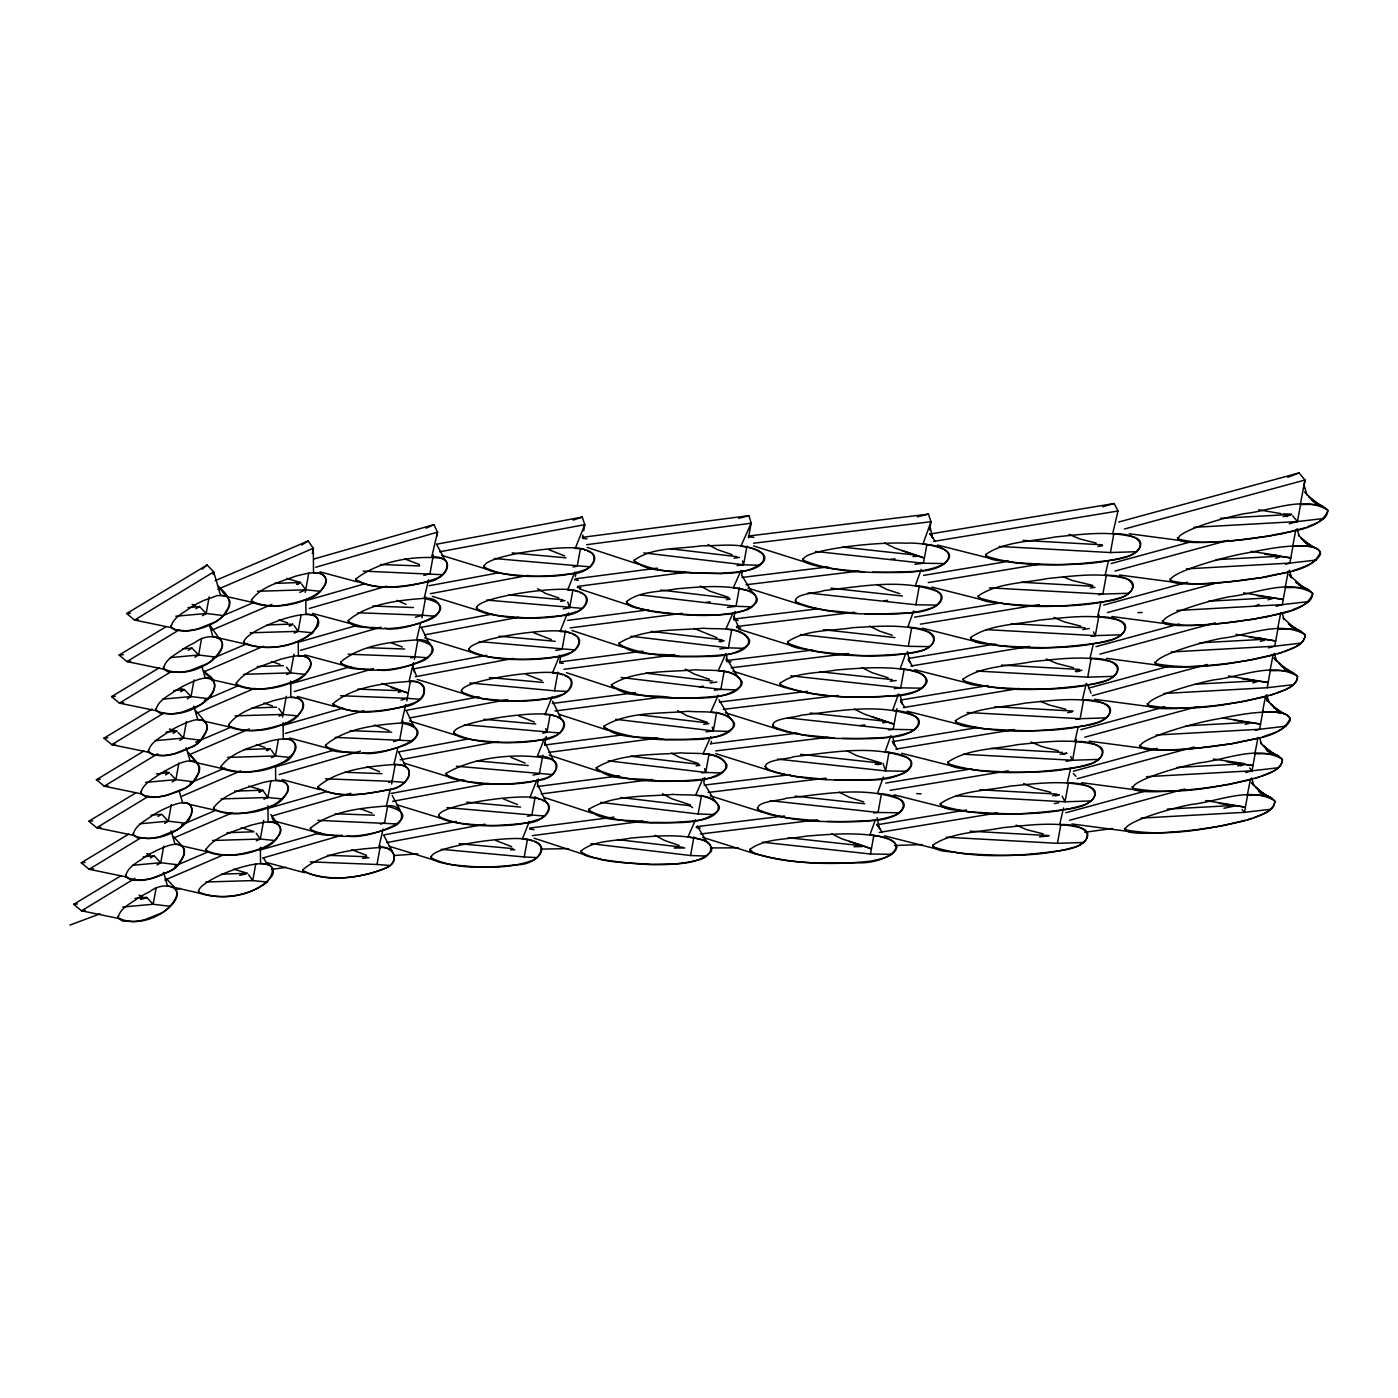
<?xml version="1.0" encoding="UTF-8"?>
<svg xmlns="http://www.w3.org/2000/svg" width="1398" height="1398" viewBox="0 0 1398 1398"><rect width="100%" height="100%" fill="white"/><g stroke="black" fill="none" stroke-linecap="round" stroke-linejoin="round"><path stroke-width="1.5" d="M1267.112 695.453L1267.06 701.237L1266.431 694.998M1254.058 817.83C1261.608 814.248 1275.133 810.98 1274.731 800.792C1250.284 786.165 1217.763 801.666 1191.533 804.427C1148.632 812.867 1077.771 839.394 1172.118 832.002A477.924 326.433 -33.6 0 0 1196.618 829.678L1220.996 826.113L1245.041 820.748M1261.643 776.292C1269.174 772.71 1282.7 769.442 1282.298 759.254C1257.851 744.627 1225.347 760.128 1199.1 762.889C1156.198 771.329 1085.337 797.856 1179.685 790.447A477.924 326.433 -33.6 0 0 1204.185 788.14L1228.562 784.575L1252.608 779.21M1262.586 736.956C1272.425 733.268 1285.129 730.472 1290.197 720.302C1290.127 713.242 1280.428 712.928 1275.256 712.194C1255.561 711.18 1236.042 715.392 1216.802 719.096C1179.825 725.265 1083.135 756.528 1187.252 748.909A477.924 326.433 -33.6 0 0 1211.751 746.602L1236.129 743.037L1260.175 737.672M1276.776 693.216C1284.325 689.633 1297.851 686.348 1297.431 676.178C1272.984 661.534 1240.48 677.051 1214.233 679.795C1171.349 688.253 1100.488 714.762 1194.836 707.371A477.924 326.433 -33.6 0 0 1219.336 705.064L1243.713 701.499L1267.759 696.134M1284.343 651.678C1291.892 648.095 1305.417 644.81 1305.016 634.64C1280.551 619.996 1248.047 635.496 1221.817 638.257C1178.916 646.715 1108.055 673.224 1202.402 665.832A477.924 326.433 -33.6 0 0 1226.902 663.526L1251.28 659.961L1275.325 654.596M1291.927 610.14C1299.458 606.557 1312.984 603.272 1312.582 593.101C1288.135 578.457 1255.614 593.958 1229.384 596.719C1186.483 605.159 1115.621 631.686 1209.969 624.294A477.924 326.433 -33.6 0 0 1234.469 621.988L1266.483 616.972L1289.812 610.874M1292.87 570.803C1302.709 567.116 1315.413 564.32 1320.481 554.15C1320.411 547.09 1310.712 546.758 1305.54 546.024C1285.845 545.01 1266.326 549.222 1247.086 552.944C1210.109 559.113 1113.42 590.375 1217.536 582.756A477.924 326.433 -33.6 0 0 1242.036 580.45L1266.413 576.885L1290.459 571.502M1307.06 527.046C1314.592 523.481 1328.117 520.196 1327.716 510.025C1303.268 495.381 1270.765 510.882 1244.517 513.643C1201.633 522.083 1130.772 548.61 1225.102 541.218A477.924 326.433 -33.6 0 0 1249.602 538.912L1281.617 533.896L1304.946 527.797M932.658 845.301C937.289 853.322 951.252 850.543 958.906 853.13C996.477 855.751 1035.499 857.97 1072.179 847.695C1085.232 845.633 1097.36 830.15 1076.565 826.882C1052.047 821.657 1026.691 825.362 1002.051 827.756C979.142 832.457 952.248 831.74 932.658 845.301L933.287 846.961C974.284 859.857 1019.946 856.135 1062.183 850.403C1097.046 845.336 1094.756 823.597 1059.684 824.54L1063.563 807.992M940.225 803.763C944.856 811.784 958.836 809.005 966.472 811.591C1004.061 814.213 1043.065 816.432 1079.745 806.157C1092.799 804.095 1104.927 788.612 1084.149 785.344C1059.632 780.119 1034.258 783.824 1009.618 786.218C986.708 790.919 959.814 790.202 940.225 803.763L940.854 805.405C981.868 818.319 1027.53 814.597 1069.767 808.865C1104.612 803.798 1102.323 782.059 1067.251 783.002L1070.641 768.516M947.792 762.225C952.44 770.246 966.402 767.467 974.039 770.053C1011.628 772.675 1050.632 774.894 1087.312 764.619C1100.366 762.557 1112.511 747.074 1091.716 743.806C1067.198 738.581 1041.825 742.286 1017.185 744.68C994.293 749.38 967.381 748.664 947.792 762.225L948.438 763.867C989.435 776.781 1035.097 773.059 1077.334 767.327C1112.179 762.26 1109.907 740.521 1074.817 741.464L1078.207 726.977M955.376 720.686C960.007 728.707 973.969 725.929 981.623 728.515C1019.194 731.137 1058.216 733.356 1094.879 723.081C1107.932 721.019 1120.078 705.536 1099.282 702.268C1074.765 697.043 1049.409 700.748 1024.769 703.142C1001.859 707.825 974.948 707.126 955.376 720.686L956.005 722.329C997.001 735.243 1042.663 731.521 1084.9 725.789C1119.746 720.721 1117.474 698.983 1082.401 699.926L1086.263 683.377M962.942 679.148C967.573 687.169 981.536 684.391 989.19 686.977C1026.761 689.598 1065.783 691.818 1102.445 681.542C1115.499 679.48 1127.644 663.998 1106.849 660.73C1082.332 655.505 1056.975 659.209 1032.336 661.604C1009.426 666.287 982.532 665.57 962.942 679.148L963.572 680.791C1004.568 693.705 1050.23 689.983 1092.467 684.234C1127.33 679.183 1125.041 657.444 1089.968 658.388L1093.358 643.901M970.509 637.61C975.14 645.631 989.102 642.835 996.757 645.439C1034.345 648.06 1073.349 650.262 1110.029 640.004C1123.083 637.942 1135.211 622.46 1114.416 619.192C1089.916 613.967 1064.542 617.671 1039.902 620.065C1016.993 624.749 990.099 624.032 970.509 637.61L971.138 639.253C1012.135 652.167 1057.797 648.445 1100.034 642.696C1134.896 637.645 1132.607 615.906 1097.535 616.833L1100.925 602.363M978.076 596.072C982.707 604.093 996.687 601.297 1004.323 603.901C1041.912 606.522 1080.916 608.724 1117.596 598.466C1130.65 596.387 1142.778 580.921 1122 577.654C1097.482 572.429 1072.109 576.133 1047.469 578.527C1024.559 583.211 997.665 582.494 978.076 596.072L978.705 597.715C1019.719 610.629 1065.381 606.907 1107.618 601.157C1142.463 596.107 1140.174 574.368 1105.102 575.294L1108.492 560.825M985.642 554.534C990.291 562.555 1004.253 559.759 1011.89 562.363C1049.479 564.984 1088.483 567.186 1125.163 556.928C1138.217 554.849 1150.362 539.366 1129.567 536.116C1105.049 530.873 1079.675 534.595 1055.036 536.972C1032.143 541.673 1005.232 540.956 985.642 554.534L986.289 556.177C1027.285 569.091 1072.948 565.369 1115.185 559.619C1150.03 554.569 1147.758 532.83 1112.668 533.756L1117.998 511.004L1114.136 503.525L929.618 534.088M702.635 837.35L754.396 853.601C792.247 864.069 832.754 865.502 871.67 860.993C880.635 858.739 893.776 857.428 896.939 847.24C895.192 839.482 885.318 838.084 878.87 836.301C854.685 832.159 829.94 834.187 805.65 836.196C787.301 839.674 765.213 838.066 749.8 849.46C749.643 850.438 750.411 851.26 751.128 851.819M827.214 821.465C848.743 821.902 871.076 822.985 891.854 816.257C900.102 815.017 910.675 804.025 898.914 798.905C862.898 786.043 822.968 794.274 785.973 798.258C782.373 800.722 752.701 801.071 758.695 810.281M834.781 779.927C856.31 780.364 878.643 781.447 899.421 774.719C907.669 773.478 918.241 762.487 906.481 757.366C870.465 744.505 830.534 752.736 793.54 756.72C789.94 759.166 760.267 759.533 766.261 768.743M842.347 738.389C863.894 738.826 886.21 739.909 906.987 733.181C915.253 731.94 925.808 720.949 914.047 715.828C878.049 702.967 838.118 711.198 801.106 715.182C797.507 717.628 767.834 717.995 773.845 727.205M732.919 671.197L784.68 687.449C822.531 697.899 863.038 699.35 901.955 694.823C910.919 692.587 924.061 691.276 927.224 681.088C925.476 673.329 915.603 671.931 909.154 670.131C884.969 666.007 860.224 668.034 835.917 670.044C817.585 673.521 795.497 671.896 780.084 683.29C779.909 684.286 780.696 685.107 781.412 685.667M787.651 641.752C791.548 649.721 804.829 647.956 811.941 650.804C847.205 655.312 883.973 659.454 918.958 651.119C931.819 649.528 943.231 634.744 923.851 630.463C900.976 623.997 876.738 626.426 853.322 627.615C831.723 631.162 806.157 629.187 787.651 641.752L788.245 643.429C826.166 658.196 869.748 656.973 909.906 653.216C943.65 649.563 940.085 627.877 907.756 627.23L913.663 610.891M865.065 613.774C886.594 614.211 908.927 615.295 929.705 608.567C937.953 607.326 948.526 596.334 936.765 591.214C900.749 578.353 860.819 586.583 823.824 590.568C820.224 593.014 790.552 593.381 796.545 602.59M872.632 572.236C895.873 572.394 920.74 574.438 942.567 564.775C968.115 547.212 915.568 542.074 906.778 543.21C857.76 540.729 727.03 561.227 864.471 571.799M581.079 850.893C583.962 858.25 595.932 856.991 602.049 859.595C633.277 864.104 666.077 868.036 697.095 860.207C711.25 858.197 718.362 841.998 699.402 839.115C676.999 833.662 653.565 836.196 630.865 838.066C614.508 841.369 594.465 840.041 581.079 850.893L581.568 852.518C602.73 863.842 628.558 862.479 651.957 864.401C671.442 863.475 695.767 866.62 710.9 851.819A8.405 6.361 -16.9 0 0 711.634 847.677C707.563 839.097 696.152 838.468 687.956 836.878L695.592 819.717M588.645 809.355C602.748 824.016 631.494 818.407 650.157 822.531C672.281 821.622 700.538 826.9 718.397 810.421A8.405 6.361 -16.9 0 0 719.201 806.139C709.607 792.002 687.886 795.829 673.154 794.379C645.282 796.895 612.953 794.448 588.645 809.355L589.135 810.98C622.337 825.274 661.481 824.191 697.043 820.556C726.576 817.131 724.758 796.196 695.522 795.34L703.159 778.179M596.212 767.817C610.314 782.478 639.061 776.869 657.724 780.993C679.847 780.084 708.122 785.361 725.964 768.883A8.405 6.361 -16.9 0 0 726.768 764.601C717.191 750.464 695.453 754.291 680.721 752.84C652.849 755.357 620.52 752.91 596.212 767.817L596.719 769.442C629.904 783.736 669.048 782.635 704.609 779.018C734.16 775.593 732.342 754.658 703.089 753.802L710.726 736.641M603.796 726.278C617.881 740.94 646.645 735.331 665.308 739.455C687.414 738.546 715.689 743.823 733.531 727.327A8.405 6.361 -16.9 0 0 734.334 723.063C724.758 708.926 703.037 712.753 688.288 711.302C660.415 713.819 628.086 711.372 603.796 726.278L604.286 727.904C637.488 742.198 676.615 741.097 712.176 737.48C741.726 734.055 739.909 713.12 710.656 712.264L718.292 695.103M611.363 684.74C625.448 699.402 654.212 693.792 672.875 697.917C694.981 697.008 723.255 702.285 741.097 685.789A8.405 6.361 -16.9 0 0 741.919 681.525C732.325 667.388 710.603 671.215 695.872 669.764C667.982 672.281 635.653 669.834 611.363 684.74L611.852 686.366C645.055 700.66 684.181 699.559 719.743 695.924C749.293 692.517 747.476 671.582 718.222 670.725L725.877 653.565M618.93 643.202C633.032 657.864 661.778 652.254 680.442 656.378C702.565 655.47 730.822 660.747 748.664 644.251A8.405 6.361 -16.9 0 0 749.485 639.987C739.891 625.85 718.17 629.677 703.439 628.226C675.566 630.743 643.237 628.296 618.93 643.202L619.419 644.827C652.621 659.122 691.765 658.021 727.327 654.386C756.86 650.979 755.042 630.044 725.807 629.187L732.587 613.932M626.496 601.664C629.38 609.021 641.35 607.763 647.466 610.367C678.694 614.875 711.512 618.79 742.513 610.961C756.685 608.969 763.78 592.769 744.819 589.869C722.416 584.434 698.983 586.968 676.283 588.838C659.926 592.123 639.882 590.812 626.496 601.664L626.986 603.289C648.148 614.596 673.976 613.233 697.392 615.172C716.877 614.229 741.202 617.374 756.318 602.59A8.405 6.361 -16.9 0 0 757.052 598.449C752.998 589.869 741.569 589.24 733.373 587.649L741.01 570.471M634.063 560.126L634.57 561.751C661.009 574.63 692.604 572.831 721.473 573.512C732.482 571.642 768.585 572.918 763.168 554.15C745.798 541.236 721.613 546.094 701.394 545.797C679.341 549.204 652.429 546.845 634.045 560.371C649.056 574.421 676.527 569.423 695.575 573.285C717.698 572.394 745.973 577.654 763.815 561.175A8.405 6.361 -16.9 0 0 764.619 556.911M532.096 841.054C522.17 830.849 377.617 853.968 453.074 864.873C478.518 867.407 505.534 869.748 530.139 861.168C539.768 859.403 548.173 845.51 534.648 841.928M539.663 799.516C529.737 789.311 385.184 812.43 460.641 823.335C486.102 825.869 513.101 828.21 537.706 819.63C547.334 817.865 555.757 803.972 542.214 800.39M446.084 773.426C447.849 779.927 458.247 778.948 463.21 780.993C489.842 784.453 518.081 786.794 544.084 778.546C553.923 777.008 564.041 762.889 549.781 758.852C517.487 752.491 474.149 756.668 446.084 773.426L446.469 774.981C474.411 787.651 508.278 785.152 538.09 780.434C561.629 777.987 563.01 755.077 537.356 756.178L544.556 738.301M554.814 716.44C544.888 706.235 400.335 729.354 475.792 740.258C501.235 742.775 528.252 745.134 552.839 736.554C562.485 734.789 570.891 720.896 557.348 717.314M562.38 674.902C552.455 664.697 407.901 687.816 483.359 698.72C508.802 701.237 535.818 703.596 560.406 695.016C570.052 693.251 578.457 679.358 564.932 675.776M569.947 633.364C560.021 623.159 415.468 646.278 490.925 657.182C516.369 659.699 543.385 662.058 567.99 653.478C577.619 651.713 586.024 637.82 572.498 634.238M577.514 591.808C567.588 581.62 423.035 604.74 498.492 615.644C523.953 618.161 550.952 620.52 575.557 611.922C585.203 610.175 593.608 596.282 580.065 592.7M585.098 550.27C575.172 540.065 430.619 563.202 506.076 574.106C531.52 576.623 558.536 578.982 583.123 570.384C592.769 568.636 601.175 554.726 587.632 551.161M156.192 887.625L153.168 904.244L122.779 907.022M157.048 864.943L160.735 862.706L163.758 846.087M164.615 823.405L168.302 821.168L171.325 804.549M172.199 781.866L175.868 779.612L178.909 763.011M179.765 740.311L183.453 738.074L186.476 721.473M187.332 698.773L191.019 696.536L194.042 679.935M194.899 657.235L198.586 654.998L201.609 638.379M202.465 615.697L206.153 613.46L209.176 596.841M213.247 574.526L213.719 571.922L207.096 564.984L126.676 613.547L134.54 620.048L171.412 627.667C191.281 640.599 253.545 612.446 219.154 587.737L227.315 596.492M255.747 863.981L252.723 880.583L205.978 881.998M256.323 840.757L260.29 839.045L263.698 820.364M263.89 799.219L267.874 797.507L270.897 780.888M271.457 757.681L275.441 755.969L278.464 739.35M282.536 717.034L286.31 696.256M286.607 674.605L290.574 672.892L293.982 654.194M294.174 633.067L298.141 631.354L301.182 614.736M305.253 592.403L308.748 573.197M312.348 553.468L313.292 548.278L308.172 540.974L215.187 580.677M310.304 861.884L376.988 864.471L380.396 845.773M387.578 806.314L384.555 822.933L380.431 824.121M391.65 783.981L395.162 764.776M403.113 721.158L399.706 739.839L393.502 741.639M406.801 700.905L410.296 681.7M414.42 672.036L412.952 667.161L413.703 663.001M414.367 659.367L417.862 640.144M421.934 617.829L425.726 597.051M433.38 554.989L429.972 573.687L423.786 575.469M436.788 536.308L437.557 532.149L433.904 524.652L313.799 559.043M441.244 849.285L524.233 856.957L527.273 840.338M535.207 796.738L531.799 815.418L527.553 816.222M538.44 779.07L537.479 784.261L546.181 802.469M542.791 755.182L539.383 773.88L532.988 775.086M544.573 745.326L546.199 736.501M542.686 733.146L546.95 732.342L549.973 715.724M469.745 682.958L554.517 690.804L557.924 672.106M559.812 661.726L560.947 655.505M565.491 630.568L562.083 649.266L555.705 650.454M568.235 615.522L568.706 612.918M563.272 608.916L569.65 607.728L572.691 591.109M575.329 576.57L576.098 572.411M580.257 549.571L577.234 566.19L572.97 566.976M582.442 537.636L582.914 535.032M583.665 530.873L584.801 524.652L582.232 517.085L436.56 544.224M590.865 843.676L690.56 855.524L693.967 836.843M600.616 802.382L698.144 813.986L701.551 795.305M704.767 777.638L703.806 782.828L714.675 800.827M702.006 772.937L705.71 772.447L709.118 753.749M710.918 743.893L711.39 741.289M705.885 731.87L713.277 730.909L716.685 712.211M724.251 670.673L720.844 689.371L714.395 690.21M726.139 660.293L726.908 656.134M731.818 629.135L728.41 647.833L719.813 648.952M733.618 619.279L735.033 611.485M739.402 587.597L735.995 606.295L727.379 607.414M742.425 570.978L741.674 575.137L752.526 593.119M737.096 565.596L743.561 564.757L746.969 546.059M748.472 537.758L751.128 523.219L748.979 515.652L582.651 537.304M762.487 842.208L870.465 854.003L873.855 835.305M881.439 793.767L878.031 812.465L873.698 812.989M889.006 752.229L885.598 770.927L777.638 759.131M896.957 708.611L893.165 729.389L888.848 729.913M904.139 669.153L900.731 687.851L894.248 688.637M800.355 634.517L908.316 646.313L911.706 627.615M807.922 592.979L915.882 604.775L919.29 586.077M926.857 544.538L923.449 563.237L914.799 564.285M929.513 529.999L931.016 521.699L928.447 514.132L748.297 536.046M946.219 837.192L1057.447 843.326L1060.837 824.628M1068.421 783.09L1065.014 801.788L955.97 795.777M1066.15 761.298L1072.581 760.25L1076.373 739.472M1083.555 700.014L1080.147 718.694L1075.866 719.411M976.486 671.04L1087.714 677.156L1091.122 658.475M1090.999 636.335L1095.298 635.618L1099.073 614.858M1106.272 575.399L1102.865 594.08L1098.566 594.797M999.203 546.426L1110.431 552.542L1113.839 533.861M1247.767 794.169L1244.465 812.343L1140.978 818.11M1245.74 772.5L1252.031 770.805L1255.439 752.107M1263.006 710.568L1259.598 729.267L1255.404 730.403M1163.695 693.495L1267.165 687.729L1270.205 671.11M1278.156 627.492L1274.749 646.191L1268.458 647.886M1285.723 585.954L1282.315 604.635L1276.182 606.313M1292.905 546.496L1289.882 563.097L1285.688 564.25M1289.271 523.778L1297.449 521.559L1300.769 503.385M1303.513 488.339L1305.016 480.021L1299.074 472.908L1118.732 522.013M1295.876 529.72L1292.731 546.006C1301.678 546.391 1314.347 543.874 1320.376 552.158C1311.691 572.726 1280.62 572.166 1261.712 577.689C1231.743 580.886 1200.043 588.051 1170.423 580.572L1169.811 579.087M1288.309 571.258L1285.164 587.562C1294.111 587.929 1306.763 585.413 1312.809 593.696C1304.124 614.264 1273.054 613.705 1254.128 619.227C1224.176 622.425 1192.459 629.589 1162.856 622.11L1162.227 620.625M1280.743 612.796L1277.597 629.1C1286.527 629.467 1299.196 626.951 1305.243 635.234C1303.46 647.274 1287.156 649.79 1277.72 653.88M1273.176 654.334L1270.013 670.638C1278.96 671.005 1291.63 668.489 1297.676 676.772C1295.894 688.812 1279.589 691.328 1270.153 695.418M1265.592 695.872L1262.446 712.176C1271.394 712.561 1284.063 710.027 1290.109 718.31C1281.407 738.878 1250.336 738.319 1231.428 743.841C1201.476 747.039 1169.759 754.221 1140.139 746.724L1139.527 745.239M1258.025 737.41L1254.88 753.714C1263.827 754.099 1276.496 751.565 1282.525 759.848C1280.76 771.888 1264.456 774.405 1255.02 778.494M1250.459 778.948L1247.313 795.252C1256.26 795.637 1268.912 793.103 1274.959 801.386C1273.176 813.426 1256.872 815.943 1247.453 820.032M428.539 579.855L424.188 598.361C398.43 600.231 368.39 603.464 348.277 620.502A3.425 2.394 -30.3 0 0 348.259 621.114C354.795 630.026 370.365 626.339 379.889 628.104M420.483 623.456L416.621 639.9C390.863 641.769 360.824 645.002 340.71 662.04A3.425 2.394 -30.3 0 0 340.675 662.652C347.228 671.564 362.798 667.877 372.322 669.642M413.389 662.932L409.055 681.438C383.297 683.307 353.257 686.54 333.143 703.578A3.425 2.394 -30.3 0 0 333.108 704.19C355.197 717.261 390.322 711.704 414.227 702.827M405.822 704.47L401.488 722.976C375.73 724.863 345.69 728.078 325.559 745.134A3.425 2.394 -30.3 0 0 325.542 745.728C332.077 754.64 347.665 750.971 357.189 752.718M397.766 748.07L393.904 764.514C368.163 766.401 338.106 769.616 317.993 786.672A3.425 2.394 -30.3 0 0 317.975 787.284C338.264 800.512 368.915 793.417 391.737 788.961C408.146 786.41 420.291 763.675 393.904 764.514C421.2 763.85 407.482 788.315 389.308 789.713C366.538 794.081 339.627 798.887 318.272 788.157L317.993 786.672M390.199 789.608L386.337 806.052C360.579 807.939 330.54 811.172 310.426 828.21A3.425 2.394 -30.3 0 0 310.408 828.822C316.944 837.717 332.514 834.047 342.038 835.794M383.104 829.084L378.771 847.59C353.012 849.477 322.973 852.71 302.859 869.748A3.425 2.394 -30.3 0 0 302.824 870.36C324.913 883.431 360.037 877.857 383.943 868.979M921.23 569.353L915.323 585.692C957.036 588.243 943.056 612.149 910.395 612.743C872.439 614.578 831.443 616.343 795.812 601.891L795.217 600.214M905.362 654.474L900.19 668.768C941.885 671.337 927.923 695.225 895.262 695.82C857.306 697.654 816.31 699.419 780.661 684.968L780.084 683.29M898.53 693.985L892.623 710.324C934.318 712.875 920.356 736.763 887.695 737.358C849.739 739.192 808.743 740.957 773.094 726.506L772.517 724.828M890.945 735.523L885.056 751.862C935.664 756.982 902.392 781.692 872.212 779.647C837.053 780.434 800.006 781.237 766.628 769.005M883.379 777.061L877.472 793.4C919.185 795.951 905.205 819.84 872.544 820.434C834.589 822.269 793.592 824.034 757.961 809.599L757.366 807.904M875.078 820.643L869.906 834.938C920.513 840.076 887.241 864.768 857.079 862.723C821.919 863.51 784.872 864.314 751.477 852.081M215.589 621.83L197.642 628.96A97.615 55.885 -47.2 0 1 186.563 630.795L175.047 630.096L171.15 627.02C172.688 617.427 183.785 612.796 190.827 607.396A97.615 55.885 -47.2 0 1 202.762 600.878L217.476 595.531L226.004 595.775L218.612 586.199M208.215 698.685A23.609 13.526 -47.2 0 1 200.438 704.854L182.509 712.036A97.615 55.885 -47.2 0 1 171.412 713.871L159.896 713.172L155.999 710.097C157.555 700.503 168.651 695.872 175.676 690.472A97.615 55.885 -47.2 0 1 187.612 683.954C194.986 680.809 211.395 672.246 214.768 684.356A15.448 8.842 -47.2 0 1 214.069 689.354C204.877 709.066 175.466 719.376 156.261 710.743L119.407 703.124L111.543 696.641L159.057 667.929M193.815 706.2L197.747 719.708C215.886 719.655 203.129 743.124 192.872 746.445C180.115 752.578 160.945 760.896 148.433 751.635C149.97 742.058 161.085 737.41 168.109 732.01A97.615 55.885 -47.2 0 1 180.045 725.492C187.419 722.347 203.828 713.784 207.201 725.894A15.448 8.842 -47.2 0 1 206.502 730.892L200.613 740.189L183.453 738.074L155.23 740.678M177.738 829.521L159.791 836.651A97.615 55.885 -47.2 0 1 148.712 838.485L137.196 837.786L133.299 834.711C134.837 825.135 145.934 820.504 152.976 815.086A97.615 55.885 -47.2 0 1 164.912 808.586C172.286 805.423 188.695 796.86 192.05 808.97A15.448 8.842 -47.2 0 1 191.369 813.968C182.159 833.68 152.749 843.99 133.561 835.357L96.689 827.738L88.825 821.255L135.519 793.05M171.115 830.814L175.03 844.322C193.186 844.287 180.412 867.739 170.154 871.059C157.397 877.193 138.245 885.511 125.715 876.249C127.27 866.673 138.367 862.042 145.392 856.642A97.615 55.885 -47.2 0 1 157.345 850.124C164.702 846.961 181.111 838.398 184.484 850.508A15.448 8.842 -47.2 0 1 183.785 855.506L177.913 864.803L160.735 862.706L132.53 865.292M574.823 572.149L567.64 590.008C599.165 590.131 586.478 615.435 562.992 615.487C534.735 618.37 502.948 621.236 476.753 608.829L476.369 607.274M567.256 613.687L560.074 631.546C591.599 631.669 578.912 656.973 555.425 657.025C527.151 659.908 495.364 662.774 469.186 650.367L468.802 648.812M559.689 655.225L552.49 673.102C584.014 673.207 571.345 698.511 547.859 698.563C519.584 701.447 487.797 704.312 461.62 691.905L461.235 690.35M552.123 696.763L544.923 714.64C576.448 714.762 563.761 740.049 540.292 740.101C512.018 742.985 480.23 745.85 454.053 733.443L453.668 731.888M536.972 779.839L529.79 797.716C561.314 797.839 548.628 823.125 525.141 823.177C496.884 826.061 465.097 828.927 438.902 816.519L438.518 814.964M529.405 821.377L522.223 839.254C553.748 839.377 541.061 864.663 517.575 864.715C489.3 867.599 457.513 870.465 431.335 858.057L430.951 856.502M305.83 600.057L305.97 614.386C310.95 614.141 318.185 615.679 318.674 621.743A12.32 7.934 -39.4 0 1 317.748 626.199C302.195 647.064 266.843 652.429 244.178 642.87L244.021 641.367C248.302 626.933 341.269 593.434 312.208 633.311C293.65 647.064 266.494 650.909 244.982 643.971L216.568 637.471M221.303 765.999C232.802 751.233 253.44 746.549 270.583 740.923C278.307 739.35 293.196 735.505 295.957 746.2A12.32 7.934 -39.4 0 1 295.03 750.813C280.299 772.605 243.182 776.432 221.461 767.485L221.303 765.999A6.134 3.949 -39.4 0 0 222.352 768.498M275.546 766.209L275.686 780.556C299.032 779.595 284.318 803.623 271.02 806.192C253.44 811.749 230.757 818.599 213.894 809.023L213.737 807.537C225.235 792.771 245.873 788.088 263.016 782.478C270.723 780.905 285.629 777.043 288.372 787.738A12.32 7.934 -39.4 0 1 287.464 792.351C272.295 814.352 238.009 816.712 214.698 810.124L188.328 804.095M260.377 847.24L260.552 863.632C265.533 863.37 272.767 864.908 273.257 870.971A12.32 7.934 -39.4 0 1 272.33 875.445C256.76 896.293 221.408 901.675 198.761 892.099L198.586 890.613C202.867 876.179 295.852 842.662 266.791 882.54C248.232 896.293 221.076 900.137 199.565 893.2L173.177 887.171M436.927 578.213C413.039 587.09 377.914 592.647 355.826 579.576A3.425 2.394 -30.3 0 1 355.843 578.964C378.421 561.489 411.711 555.443 440.09 558.082C453.004 560.441 446.923 574.823 437.836 577.724M165.785 626.898L119.11 655.103L126.973 661.586L163.846 669.205L167.917 671.756L178.979 672.333A97.615 55.885 -47.2 0 0 190.076 670.498L208.005 663.368A23.609 13.526 -47.2 0 0 215.781 657.147C234.34 638.327 210.102 630.446 195.196 642.416A97.615 55.885 -47.2 0 0 183.243 648.934C176.218 654.334 165.121 658.965 163.566 668.559C181.95 678.624 212.601 667.423 221.635 647.816A15.448 8.842 -47.2 0 0 222.334 642.818L219.731 638.03L212.88 636.632L209.525 625.046M177.721 829.468A23.609 13.526 -47.2 0 0 185.515 823.3C192.924 818.092 195.79 800.984 182.596 802.784L179.241 791.198C206.45 781.377 206.747 747.144 172.478 767.03A97.615 55.885 -47.2 0 0 160.543 773.548C153.5 778.966 142.404 783.596 140.866 793.173C151.211 801.893 167.76 794.885 179.259 791.128M121.207 875.62L73.692 904.331L81.556 910.814L118.411 918.434L122.482 921.002L133.561 921.562A97.615 55.885 -47.2 0 0 144.658 919.727L162.587 912.597A23.609 13.526 -47.2 0 0 170.364 906.376C188.922 887.573 164.684 879.692 149.761 891.662A97.615 55.885 -47.2 0 0 137.825 898.18C130.8 903.58 119.704 908.211 118.148 917.787C136.532 927.853 167.166 916.669 176.218 897.044A15.448 8.842 -47.2 0 0 176.917 892.046L175.362 888.202L166.17 878.521M140.779 791.652A6.239 3.565 -47.2 0 0 141.163 793.802L145.2 796.371L156.279 796.947A97.615 55.885 -47.2 0 0 167.358 795.113L185.305 787.983A23.609 13.526 -47.2 0 0 193.081 781.762L198.935 772.43A15.448 8.842 -47.2 0 0 199.617 767.432L198.062 763.57L188.87 753.889L197.031 762.644M320.334 591.284L325.315 584.661A12.32 7.934 -39.4 0 0 326.241 580.048C322.274 567.815 304.886 574.159 296.026 576.046C280.631 581.778 261.776 586.111 251.588 599.829L251.745 601.332C272.61 610.472 301.741 605.544 320.334 591.284L305.725 589.816L257.389 591.267M305.183 674.36L310.181 667.737A12.32 7.934 -39.4 0 0 311.09 663.124C307.141 650.891 289.753 657.235 280.893 659.14C265.48 664.871 246.625 669.188 236.454 682.923L236.612 684.408C257.459 693.565 286.607 688.62 305.183 674.36L290.574 672.892L243.829 674.29M297.617 715.898L302.597 709.275A12.32 7.934 -39.4 0 0 303.523 704.662C299.556 692.429 282.186 698.773 273.309 700.678C257.914 706.409 239.058 710.726 228.87 724.461L229.027 725.946C249.893 735.103 279.041 730.158 297.617 715.898L283.008 714.43L235.126 715.863M274.899 840.513L279.897 833.907A12.32 7.934 -39.4 0 0 280.806 829.276C276.856 817.044 259.469 823.387 250.609 825.292C235.196 831.024 216.358 835.34 206.17 849.075L206.327 850.561C227.175 859.718 256.323 854.772 274.899 840.513L260.29 839.045L212.409 840.495M385.044 628.069C399.706 633.993 472.804 609.004 424.188 598.361C441.139 596.387 445.805 613.023 430.269 619.262M340.71 662.04L340.972 663.543C365.56 674.133 396.84 671.075 421.794 661.289C437.539 655.522 434.795 637.907 416.621 639.9C465.097 650.944 392.384 675.129 377.46 669.607M415.119 702.338C430.339 697.427 425.411 678.17 409.055 681.438C436.333 680.774 422.615 705.239 404.459 706.637C381.671 710.988 354.76 715.793 333.406 705.081L333.143 703.578M362.327 752.683C377.006 758.607 450.104 733.618 401.488 722.976C418.439 721.001 423.105 737.637 407.552 743.876M392.419 826.969C407.639 822.059 402.694 802.784 386.337 806.052C434.813 817.096 362.099 841.281 347.193 835.759M302.859 869.748L303.121 871.251C328.39 882.225 360.859 878.521 386.04 867.826C401.156 862.269 393.45 844.392 378.771 847.59C395.721 845.615 400.387 862.251 384.834 868.508M202.133 569.213L207.096 564.984M301.776 544.975L308.172 540.974M297.407 584.504L300.605 582.512L286.625 578.388M289.84 626.059L293.038 624.05L289.071 625.745M267.123 750.674L270.321 748.664L244.388 749.538M259.556 792.212L262.754 790.202L267.874 797.507L282.483 798.974M178.979 629.974L126.973 661.586L130.696 661.237M171.412 671.512L119.407 703.124L123.74 702.722M163.391 713.33L111.84 744.662L103.959 738.179L152.19 709.048M157.659 753.749L104.256 786.2L96.392 779.717L143.924 751.006M148.695 796.144L96.689 827.738L101.04 827.336M141.128 837.682L89.123 869.276L81.259 862.793L128.773 834.082M134.959 878.363L81.556 910.814L85.278 910.482M195.877 608.724L199.53 606.522L206.153 613.46L223.331 615.574L229.22 606.26A15.448 8.842 -47.2 0 0 229.901 601.28L226.913 596.23L220.447 595.094L213.719 571.922L134.54 620.048L138.262 619.698M188.311 650.262L191.963 648.06L198.586 654.998L215.764 657.112M180.726 691.8L184.396 689.598L191.019 696.536L208.197 698.651C216.183 691.835 217.738 678.327 205.89 673.801L212.164 679.568L204.021 670.813M173.16 733.338L176.812 731.137L169.385 728.987M165.593 774.876L169.245 772.675L165.226 771.713M158.026 816.432L161.679 814.213L168.302 821.168L185.48 823.265M150.46 857.97L154.112 855.751L160.735 862.706M170.154 871.059L152.225 878.189A97.615 55.885 -47.2 0 1 141.128 880.024L130.066 879.447L125.995 876.896A6.239 3.565 -47.2 0 1 125.628 874.729M429.361 619.751C404.424 629.537 373.144 632.595 348.556 622.005L348.277 620.502M406.643 744.365C381.706 754.151 350.426 757.209 325.839 746.619L325.559 745.134M391.51 827.441C366.573 837.227 335.275 840.303 310.706 829.696L310.426 828.21M426.075 528.199L433.904 524.652M217.896 589.274L313.292 548.278L313.536 572.848C336.883 571.904 322.169 595.915 308.871 598.501C291.308 604.478 270.321 609.668 252.549 602.433L226.179 596.404M211.745 630.201L271.928 604.338M299.749 592.385L305.725 589.816L301.618 583.98M204.178 671.739L263.418 646.278M196.611 713.277L254.803 688.27M189.604 754.588L249.228 728.952M279.041 716.143L283.008 714.43L278.918 708.594M182.02 796.126L240.701 770.91M173.894 837.909L232.085 812.885M164.894 880.058L223.628 854.807M221.461 616.308L253.615 602.573M296.656 584.207L300.605 582.512L274.655 583.368M212.758 658.336L247.533 643.482M204.353 700.223L238.464 685.649M195.65 742.251L230.897 727.205M190.041 782.95L224.816 768.096M266.371 750.359L270.321 748.664M181.635 824.855L215.764 810.281M258.787 791.897L262.754 790.202M174.907 866.026L208.18 851.819M1255.177 606.068L1259.126 604.408M1287.75 477.295L1299.074 472.908M1285.845 516.631L1291.49 514.447L1283.207 513.8M1240.41 765.877L1244.185 764.409M69.9 925.092L100.009 913.82M1282.246 652.412C1241.407 662.827 1196.985 671.442 1155.272 663.648L1154.661 662.163M1274.661 693.95C1233.84 704.382 1189.418 712.98 1147.706 705.186L1147.094 703.701M1259.528 777.043C1218.707 787.458 1174.285 796.056 1132.572 788.262L1131.961 786.777M1251.961 818.581C1211.14 828.997 1166.701 837.594 1125.006 829.8L1124.376 828.315M573.075 520.126L582.232 517.085M699.507 687.152L703.089 686.086M315.703 567.256L437.557 532.149L431.755 556.823C459.051 556.159 445.333 580.624 427.176 582.022C404.389 586.374 377.477 591.179 356.123 580.467L355.843 578.964M309.377 608.445L386.617 586.181M300.553 650.332L381.112 627.125M415.346 617.269L422.406 615.225L434.883 616.238M294.244 691.521L373.528 668.663M410.715 657.951L414.839 656.763L427.299 657.776M285.419 733.408L363.899 710.796M401.069 700.101L407.272 698.301L419.732 699.315M279.093 774.597L360.457 751.145M271.527 816.135L350.828 793.295M388.592 782.408L392.122 781.377L404.599 782.391M262.702 858.04L342.126 835.148M307.176 600.319L365.752 583.543M297.599 642.433L356.106 625.675M290.033 683.971L350.618 666.619M282.466 725.51L343.052 708.157M398.273 692.342L401.838 691.311M275.948 766.733L333.388 750.289M267.315 808.586L325.821 791.827M259.748 850.124L320.334 832.771M1102.777 506.74L1114.136 503.525M1076.285 671.826L1081.947 670.219M1063.022 754.378L1066.814 753.295M1055.455 795.916L1059.247 794.833M140.551 899.456L146.86 897.708M176.27 889.565L180.482 888.394M1124.411 529.021L1305.016 480.021L1300.297 504.468C1309.244 504.853 1321.914 502.336 1327.96 510.62C1319.258 531.188 1288.205 530.628 1269.279 536.15C1239.327 539.348 1207.61 546.513 1177.99 539.034L1177.378 537.548M1111.165 563.551L1190.851 541.847M1283.102 516.718L1291.49 514.447L1220.332 518.309M1115.027 571.048L1228.265 540.327M1103.599 605.089L1187.461 582.25M1275.535 558.256L1279.886 557.086M1107.461 612.586L1218.584 582.442M1096.015 646.627L1179.248 623.962M1267.969 599.794L1272.302 598.624M1099.894 654.124L1215.211 622.844M1088.448 688.166L1170.231 665.902M1260.402 641.35L1264.736 640.162M1092.327 695.662L1207.243 664.487M1080.881 729.704L1164.761 706.864M1252.818 682.888L1257.169 681.7M1084.743 737.2L1197.981 706.497M1073.315 771.242L1157.177 748.402M1245.251 724.426L1249.602 723.238M1077.176 778.738L1194.137 747.021M1065.73 812.78L1147.513 790.517M1237.684 765.964L1244.045 764.234M1069.61 820.276L1184.927 788.996M738.738 518.326L748.979 515.652M720.11 641.874L724.216 640.808M917.455 516.823L928.447 514.132M877.542 764.706L881.194 763.815M1223.932 808.271L1234.347 806.087M239.617 875.323L245.961 874.047M439.671 551.808L584.801 524.652L575.207 548.47C606.732 548.593 594.045 573.896 570.576 573.931C542.302 576.832 510.515 579.698 484.32 567.291L483.953 565.736M430.444 593.661L528.304 575.347M424.538 634.884L518.606 617.287M415.311 676.737L513.153 658.423M409.404 717.978L507.719 699.559M400.16 759.813L498.02 741.499M392.593 801.351L488.321 783.439M386.687 842.592L485.001 824.191M428.976 585.762L499.82 572.568M420.938 627.387L492.253 614.106M560.668 601.367L565.019 600.563M413.371 668.926L486.679 655.278M405.804 710.464L479.112 696.816M398.71 751.914L469.536 738.721M391.125 793.452L463.979 779.892M456.395 821.43L383.559 834.99L392.419 851.522M933.672 541.393L1117.998 511.004M923.554 575.382L1008.709 561.28M1097.954 546.496L1102.48 545.744M928.237 582.582L1039.693 564.215M914.467 617.165L1001.143 602.818M1090.37 588.034L1094.914 587.282M920.391 624.172L1039.238 604.583M908.42 658.458L995.603 644.006M1082.803 629.572L1089.269 628.506M910.954 666.025L1029.61 646.453M900.854 699.996L988.037 685.544M1075.237 671.11L1079.763 670.358M903.388 707.563L1019.125 688.48M893.27 741.534L977.237 727.624M1067.67 712.648L1072.196 711.897M895.821 749.101L1014.459 729.529M885.703 783.072L971.82 768.813M1060.103 754.186L1066.674 753.103M890.107 790.324L1008.273 770.84M876.616 824.855L966.402 809.984M1052.519 795.724L1059.09 794.641M879.22 832.422L997.281 812.954M1054.284 803.553L1058.583 802.836M1112.528 828.455L1084.813 832.282M271.387 869.399L286.241 867.372M586.601 544.696L751.128 523.219L740.94 546.111C749.136 547.701 760.634 548.313 764.636 556.963M575.085 578.859L657.217 568.147M734.002 558.151L739.559 557.435M577.636 586.409L685.422 572.341M567.623 620.38L648.672 609.825M705.78 602.381L710.097 601.822M726.436 599.69L730.123 599.218M570.174 627.929L682.154 613.32M559.934 661.936L642.958 651.119M718.852 641.228L722.556 640.756M563.901 669.31L674.587 654.858M552.367 703.474L635.374 692.657M710.062 682.94L716.842 682.049M555.041 711.005L663.596 696.851M544.801 745.012L624.784 734.597M703.718 724.304L708.961 723.622M548.75 752.386L657.287 738.214M537.234 786.55L619.366 775.855M696.152 765.859L699.856 765.37M541.183 793.924L651.87 779.472M529.772 828.07L613.967 817.114M532.323 835.637L642.731 821.22M753.574 543.228L931.016 521.699L922.907 544.154C964.603 546.705 950.623 570.611 917.979 571.205C880.006 573.04 839.027 574.805 803.378 560.353L802.802 558.676M741.936 577.444L828.175 566.941M890.701 559.34L895.017 558.816M912.964 556.631L916.931 556.159M746.008 584.766L858.617 571.1M734.352 618.982L818.442 608.742M883.623 600.825L887.573 600.336M736.519 626.531L854.37 612.237M726.785 660.52L813.024 650.035M731.119 667.807L848.778 653.53M719.219 702.058L807.625 691.311M890.246 681.245L896.188 680.529M723.29 709.38L838.066 695.453M710.446 743.736L797.559 733.146M860.417 725.51L864.873 724.968M882.68 722.801L886.647 722.312M715.724 750.918L827.686 737.34M704.085 785.134L789.992 774.684M875.113 764.339L881.055 763.605M708.157 792.456L826.078 778.144M696.501 826.672L784.4 815.978M700.59 833.994L817.515 819.805M1193.979 527.326L1297.449 521.559L1323.679 518.518M1316.095 560.056L1289.882 563.097L1186.413 568.864M1308.528 601.594L1282.315 604.635L1176.889 610.524M1300.961 643.132L1274.749 646.191L1171.262 651.957M1267.165 687.729L1293.395 684.671M1285.828 726.209L1259.598 729.267L1156.129 735.033M1146.395 776.694L1252.031 770.805L1278.244 767.747M1270.677 809.285L1244.465 812.343L1242.071 809.494M1039.5 836.843L1048.133 835.987M126.676 613.547L130.451 613.198M187.961 607.641L199.53 606.522M119.11 655.103L123.391 654.683M182.701 648.952L191.963 648.06M111.543 696.641L115.318 696.274M173.684 690.629L184.396 689.598L180.377 688.637M103.959 738.179L107.751 737.812M166.013 732.185L176.812 731.137M96.392 779.717L100.184 779.35M156.401 773.915L169.245 772.675M88.825 821.255L92.6 820.888M150.967 815.244L160.141 814.37M81.259 862.793L85.033 862.426M143.312 856.799L154.112 855.751M73.692 904.331L77.467 903.964M134.959 898.407L146.545 897.289L153.168 904.244L170.346 906.358M175.781 616.256L206.153 613.46M170.381 657.602L198.586 654.998M162.797 699.14L191.019 696.536M115.545 744.33L111.84 744.662L148.695 752.281L152.766 754.833L163.846 755.409A97.615 55.885 -47.2 0 0 174.942 753.574L192.872 746.445A23.609 13.526 -47.2 0 0 200.648 740.224M107.978 785.868L104.256 786.2L141.128 793.819M145.497 782.408L175.868 779.612L193.046 781.727M140.097 823.754L168.302 821.168M93.456 868.874L89.123 869.276L125.995 876.896M362.536 858.285L368.897 857.743M394.288 855.506L417.827 853.829M1137.885 612.691L1142.183 612.446M1216.138 559.672L1277.475 556.334M1208.571 601.21L1272.04 597.75M1199.781 642.818L1262.342 639.41M1195.465 684.181L1254.757 680.948M1185.871 725.824L1247.191 722.486M1177.064 767.432L1243.923 763.797M1167.33 809.092L1232.057 805.563M267.088 624.906L290.871 624.12M257.267 666.531L283.305 665.658M251.955 708L276.629 707.178M234.654 791.146L260.587 790.272M226.983 832.684L253.929 831.793M894.51 845.493L922.296 844.567M221.67 874.152L247.603 873.278L233.641 869.154M1110.431 552.542L1136.382 551.721M1128.798 593.259L1102.865 594.08L989.452 587.842M986.237 629.624L1095.298 635.618L1121.231 634.797M1087.714 677.156L1113.664 676.335M1106.098 717.873L1080.147 718.694L967.171 712.491M963.537 754.238L1072.581 760.25L1098.531 759.411M1090.947 800.949L1065.014 801.788L1062.113 796.178M1057.447 843.326L1083.38 842.487M250.259 632.787L298.141 631.354L312.75 632.822M227.542 757.419L275.441 755.969L290.05 757.436M221.129 798.922L267.874 797.507M510.602 849.879L514.883 849.774M542.721 849.075L568.602 848.638M853.898 846.699L862.461 846.576M710.376 847.939L738.196 847.835M674.151 848.009L684.793 847.992M944.681 563.569L923.449 563.237L815.488 551.424M915.882 604.775L937.114 605.107M908.316 646.313L929.53 646.645M921.964 688.183L900.731 687.851L790.779 675.828M914.397 729.721L893.165 729.389L787.93 717.89M906.83 771.259L885.598 770.927L883.029 763.378M899.264 812.797L878.031 812.465L770.071 800.67M870.465 854.003L891.679 854.335M643.866 552.892L743.561 564.757L759.464 565.299M751.897 606.837L735.995 606.295L640.634 594.954M744.313 648.375L728.41 647.833L630.882 636.23M736.746 689.913L720.844 689.371L621.149 677.506M615.749 719.306L713.277 730.909L729.179 731.451M608.182 760.844L705.71 772.447L721.613 772.989M698.144 813.986L714.029 814.545M690.56 855.524L706.462 856.083M380.413 564.512L419.802 565.945M372.847 606.05L413.459 607.536M367.639 647.676L404.669 649.021M357.713 689.127L401.453 690.734M350.147 730.665L391.702 732.185M344.939 772.29L381.951 773.653M335.188 813.758L374.384 815.191M327.429 855.296L366.818 856.729M363.288 571.118L442.45 574.7M357.871 612.743L422.406 615.225M348.154 654.194L414.839 656.763M340.57 695.732L407.272 698.301M335.153 737.358L412.165 740.853M325.437 778.808L392.122 781.377M317.87 820.346L397.032 823.929M589.869 566.837L494.245 558.518M486.679 600.057L582.302 608.375M574.735 649.913L479.095 641.595M554.517 690.804L567.169 691.451M464.346 724.706L559.584 732.989M552.018 774.527L456.395 766.209M544.451 816.065L447.028 807.59M524.233 856.957L536.884 857.603M916.704 793.61L921.072 793.854M1023.091 540.397L1102.236 544.818M1021.029 582.25L1092.659 586.251M1011.296 623.665L1085.093 627.789M1001.562 665.081L1079.518 669.45M994.869 706.672L1073.105 711.04M990.745 748.402L1062.375 752.404M979.718 789.748L1056.801 794.064M970.107 831.181L1049.234 835.602M856.904 613.338L826.201 610.297L808.061 606.959L748.052 588.121M834.187 737.952L803.483 734.929L785.344 731.573L725.352 712.735M826.62 779.49L795.916 776.467L777.777 773.111L715.706 753.627M819.053 821.028L788.35 818.005L770.211 814.65L710.201 795.812M1251.14 551.336L1277.702 555.495M1262.569 638.571L1258.427 638.257L1275.692 640.983L1236.007 634.412M1213.289 759.027L1243.993 763.518M376.988 864.471L389.448 865.467M512.105 552.909L566.033 557.837M508.855 594.849L562.782 599.777M499.121 636.195L555.216 641.315M489.387 677.523L543.333 682.451M483.988 719.271L535.749 723.989M476.403 760.809L528.182 765.545M466.687 802.155L520.615 807.083M459.103 843.693L513.049 848.621M267.333 882.051L252.723 880.583L248.634 874.746M736.501 627.527L740.8 627.999M749.188 536.867L753.871 537.374M842.802 547.125L914.921 555.023M830.884 588.174L902.461 596.02M734.055 619.943L738.039 620.38M823.317 629.712L894.895 637.558M726.82 661.516L731.154 661.988M820.084 671.739L892.204 679.638M810.351 713.032L884.637 721.176M800.6 754.343L880.862 763.133M795.2 796.109L864.611 803.728M696.204 827.633L700.188 828.07M788.175 837.717L861.919 845.79M1281.127 513.643L1258.707 509.798M1257.082 595.67L1283.259 599.445L1243.573 592.874M1249.497 637.208L1256.645 638.047M1241.931 678.746L1268.126 682.521L1228.423 675.95M1234.364 720.302L1260.542 724.077L1222.866 717.995M1219.213 803.378L1245.408 807.153L1205.723 800.565M582.739 538.37L587.02 538.877M670.411 548.767L737.113 556.684M574.63 579.838L578.388 580.292M660.939 590.078L729.546 598.222M577.182 587.405L580.939 587.842M651.223 631.372L721.98 639.76M559.497 662.914L563.254 663.368M645.789 673.154L712.264 681.053M640.144 714.92L706.829 722.836M630.655 756.231L699.262 764.374M620.939 797.524L689.546 805.667M529.755 829.136L534.036 829.643M617.427 839.551L683.063 847.328M1129.2 533.756L1182.691 540.834M1119.483 575.015L1175.124 582.372M1111.917 616.553L1167.54 623.91M1106.482 658.371L1159.973 665.448M1094.634 699.35L1152.406 706.986M1089.199 741.167L1144.84 748.524M1081.633 782.705L1137.273 790.062M1071.917 823.964L1129.689 831.6M1264.648 554.132L1290.826 557.907L1273.561 555.181M1226.797 761.84L1252.975 765.615L1235.71 762.871M1092.747 585.43L1072.126 580.432L1063.004 576.675M260.937 789.818L248.774 786.078M253.37 831.356L241.207 827.616M211.028 679.48L237.415 685.509C255.187 692.744 276.175 687.554 293.72 681.577C307.036 678.991 321.732 654.98 298.403 655.924L298.246 641.595M203.461 721.019L229.849 727.047C247.621 734.282 268.591 729.092 286.153 723.115C299.469 720.547 314.166 696.519 290.836 697.462L290.662 681.088M195.895 762.557L222.265 768.585C241.33 775.942 263.96 770.613 282.256 762.889C295.59 759.953 302.51 736.659 283.27 739L283.095 722.626M180.744 845.633L207.131 851.662C224.903 858.914 245.891 853.706 263.453 847.747C276.752 845.161 291.466 821.15 268.119 822.094L267.944 805.702M1096.154 543.088L1079.693 538.894L1069.033 534.368M1081.004 626.164L1064.542 621.97L1053.9 617.444M1073.437 667.702L1056.975 663.508L1046.316 658.982M1065.87 709.258L1049.409 705.046L1040.287 701.289M1058.303 750.796L1041.842 746.584L1031.182 742.058M1050.737 792.334L1034.275 788.123L1023.616 783.596M1043.153 833.872L1026.691 829.678L1016.049 825.135M881.02 762.871L857.114 755.811L846.839 750.709M937.499 545.063L990.85 558.536M931.977 587.108L983.283 600.074M922.348 628.139L975.699 641.63M914.781 669.677L968.132 683.168M907.215 711.215L960.566 724.706M901.693 753.277L952.999 766.244M894.126 794.815L945.432 807.782M884.497 835.829L937.848 849.32M319.967 571.852L357.626 581.952M312.401 613.39L350.059 623.491M304.834 654.928L342.493 665.029M297.25 696.466L334.926 706.567M289.683 738.004L327.359 748.105M282.116 779.542L319.775 789.643M274.55 821.08L312.208 831.181M266.966 862.618L304.642 872.719M728.253 597.226L709.852 591.162L700.381 586.059M707.405 722.347L687.134 715.776L677.663 710.673M697.969 763.378L679.568 757.314L671.459 753.068M690.402 804.916L672.001 798.852L662.53 793.749M902.199 550.655L924.393 558.047L894.965 548.121L884.689 543.018M899.805 593.696L887.381 589.659L877.123 584.556M892.239 635.234L879.814 631.197L869.556 626.094M888.132 677.785L872.247 672.735L861.972 667.632M871.915 716.807L894.108 724.199L864.68 714.273L854.405 709.17M863.684 801.893L849.53 797.349L839.272 792.247M831.688 833.785L841.963 838.887L856.118 843.431M287.586 622.861L279.058 619.926M280.019 664.399L271.492 661.464M272.435 705.938L263.907 703.002M264.869 747.476L256.341 744.54M419.452 564.547L404.651 558.868M402.344 647.047L390.828 642.626M390.828 687.397L408.216 693.111L381.951 683.482M389.168 730.7L374.384 725.02M379.627 771.661L366.8 766.558M372.06 813.199L360.544 808.778M366.451 855.331L351.667 849.635M441.908 555.425L486.679 569.178M432.297 596.334L479.112 610.716M424.73 637.872L471.528 652.254M417.163 679.411L463.961 693.792M409.597 720.949L456.395 735.331M404.057 763.116L448.828 776.869M396.49 804.654L441.244 818.407M388.906 846.192L433.677 859.945M564.687 555.915L548.75 549.659M558.885 598.012L545.919 593.538L537.601 588.82M551.301 639.55L533.599 632.735M541.97 680.546L526.032 674.273M534.403 722.084L518.466 715.811M525.071 763.063L510.899 757.366M517.505 804.601L503.332 798.905M511.685 846.699L495.748 840.443M753.557 545.936L807.38 562.835M738.406 629.013L792.247 645.911M732.115 554.674L717.419 549.624L707.947 544.521M716.964 637.75L694.177 628.453M709.398 679.288L694.719 674.238L685.23 669.135M679.113 845.458L664.434 840.39L654.963 835.288M587.09 547.404L637.785 564.006M579.523 588.942L630.201 605.544M571.957 630.481L622.634 647.082M566.417 672.683L615.068 688.62M558.851 714.238L607.501 730.158M549.239 755.112L599.934 771.696M543.7 797.314L592.35 813.234M534.106 838.188L584.783 854.772M849.198 841.421L871.408 848.813L857.848 843.938M192.103 604.373L195.51 605.561M146.668 853.601L150.093 854.79M139.101 895.139L142.526 896.328M405.962 604.32L397.084 600.406M799.813 604.373L796.895 602.835M784.68 687.449L781.762 685.911M777.096 728.987L774.195 727.467M769.529 770.525L764.951 766.366M761.962 812.063L759.044 810.543M754.396 853.601L749.8 849.46M1279.45 756.528L1267.007 750.743L1277.423 755.602L1265.994 748.961L1274.906 754.833L1263.25 745.676L1271.9 754.221L1260.524 742.705M1271.883 798.066L1259.423 792.282L1269.856 797.14L1258.427 790.499L1267.339 796.371L1255.666 787.214L1264.334 795.759L1251.542 782.705M1298.637 584.766L1308.912 589.956M1301.328 631.494L1291.07 626.304L1299.249 630.673L1288.292 623.753L1296.628 629.974L1283.084 617.916M174.313 887.258L167.463 885.86L163.531 872.352M1322.84 506.373L1311.411 499.733L1320.341 505.587L1308.668 496.447L1317.318 504.975L1304.544 491.939M1315.273 547.911L1303.845 541.271L1312.757 547.125L1301.101 537.985L1309.751 546.513L1298.375 534.997M1292.573 672.525L1281.127 665.885L1290.057 671.756L1278.384 662.6L1287.051 671.145L1274.26 658.091M1284.989 714.063L1273.561 707.423L1282.473 713.295L1270.817 704.138L1279.467 712.683L1266.693 699.629M1306.815 589.135L1295.859 582.215L1304.194 588.436L1289.323 574.928L1291.542 577.828L1289.463 570.209M688.882 805.091L692.639 807.66M213.125 680.407L210.032 678.554L205.314 678.17L201.941 666.584M178.14 732.535L183.453 738.074M170.573 774.073L175.868 779.612M204.597 721.106L195.895 710.813M173.736 836.983L181.88 845.72M1073.297 773.461L1075.883 776.292M1292.678 515.862L1297.449 521.559M1274.102 658.074L1276.636 661.097L1274.364 653.32M1249.655 767.956L1252.031 770.805M1251.402 782.688L1253.919 785.711L1251.647 777.935M188.328 752.351L195.72 761.927L190.18 761.246L186.249 747.738M270.81 814.51L278.045 824.418M210.015 625.43L218.438 637.313M294.052 625.518L298.141 631.354M286.485 667.056L290.574 672.892M271.352 750.132L275.441 755.969M256.201 833.208L260.29 839.045M935.227 541.498L930.142 533.652L932.623 537.933L930.072 526.889M909.469 661.411L912.51 666.13M900.871 701.377L904.943 707.668M892.291 741.342L897.376 749.206M877.158 824.418L882.225 832.282M726.523 658.213L737.375 676.213M718.956 699.751L729.808 717.751M697.322 826.166L707.091 842.365M271.998 817.9L275.004 822.915M263.418 857.778L267.437 864.453M908.158 659.629L909.923 662.565L907.354 651.503M900.592 701.167L902.339 704.103L900.225 694.876M893.025 742.705L894.772 745.641L892.64 736.431M877 824.313L879.639 828.717L877.088 817.655M436.63 544.364L445.42 560.738M392.191 795.41L400.003 809.984M1093.358 631.879L1095.298 635.618M1070.641 756.51L1072.581 760.25M421.427 627.527L428.767 642.765M406.294 710.603L413.616 725.842M398.727 752.141L406.049 767.38M552.629 701.184L561.332 719.393M545.063 742.722L553.765 760.931M734.09 616.675L738.179 626.304M412.952 667.161L416.22 675.304M1087.487 684.164L1091.034 693.216M567.728 602.066L569.65 607.728M545.674 728.568L546.95 732.342M1304.072 485.211L1306.92 494.944M1297.082 528.706L1299.336 536.483M1266.798 694.858L1269.069 702.635M1259.79 738.336L1261.485 744.173M742.478 560.965L743.561 564.757M712.194 727.135L713.277 730.909M704.627 768.673L705.71 772.447M1282.403 613.652L1283.976 619.384M118.446 918.416A6.239 3.565 -47.2 0 1 118.061 916.267M177.93 864.838A23.609 13.526 -47.2 0 1 170.154 871.006M133.579 835.34A6.239 3.565 -47.2 0 1 133.194 833.191M148.73 752.264A6.239 3.565 -47.2 0 1 148.345 750.114M156.296 710.726A6.239 3.565 -47.2 0 1 155.912 708.576M163.863 669.188A6.239 3.565 -47.2 0 1 163.479 667.038M171.43 627.65A6.239 3.565 -47.2 0 1 171.063 625.5M223.365 615.609A23.609 13.526 -47.2 0 1 215.572 621.778M199.634 893.13A6.134 3.949 -39.4 0 1 198.464 890.648M207.201 851.592A6.134 3.949 -39.4 0 1 206.048 849.11M214.768 810.054A6.134 3.949 -39.4 0 1 213.614 807.572M229.919 726.96A6.134 3.949 -39.4 0 1 228.748 724.496M237.485 685.422A6.134 3.949 -39.4 0 1 236.314 682.958M245.052 643.884A6.134 3.949 -39.4 0 1 243.899 641.42M252.619 602.346A6.134 3.949 -39.4 0 1 251.465 599.882"/></g></svg>
